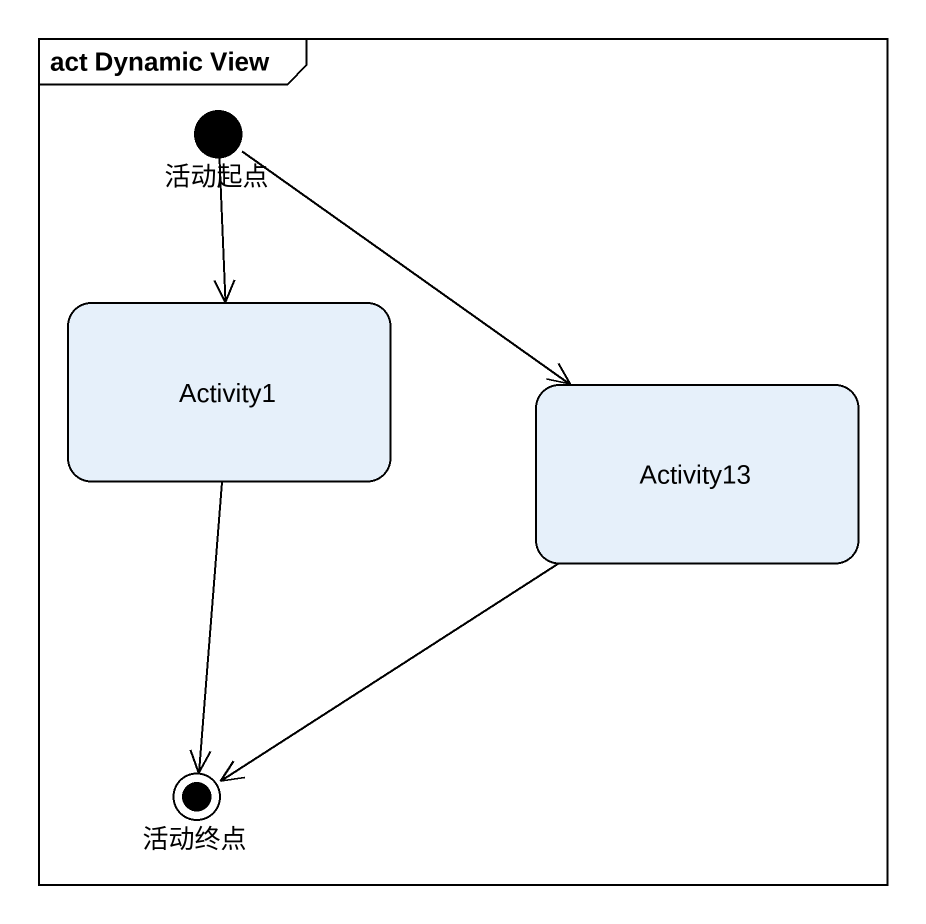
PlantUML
@startuml
mainframe act Dynamic View
hide empty description
state 活动起点 <<start>>
state Activity1
state Activity13
state 活动终点 <<end>>
活动起点 --> Activity1
活动起点 --> Activity13
Activity1 --> 活动终点
Activity13 --> 活动终点
@enduml
